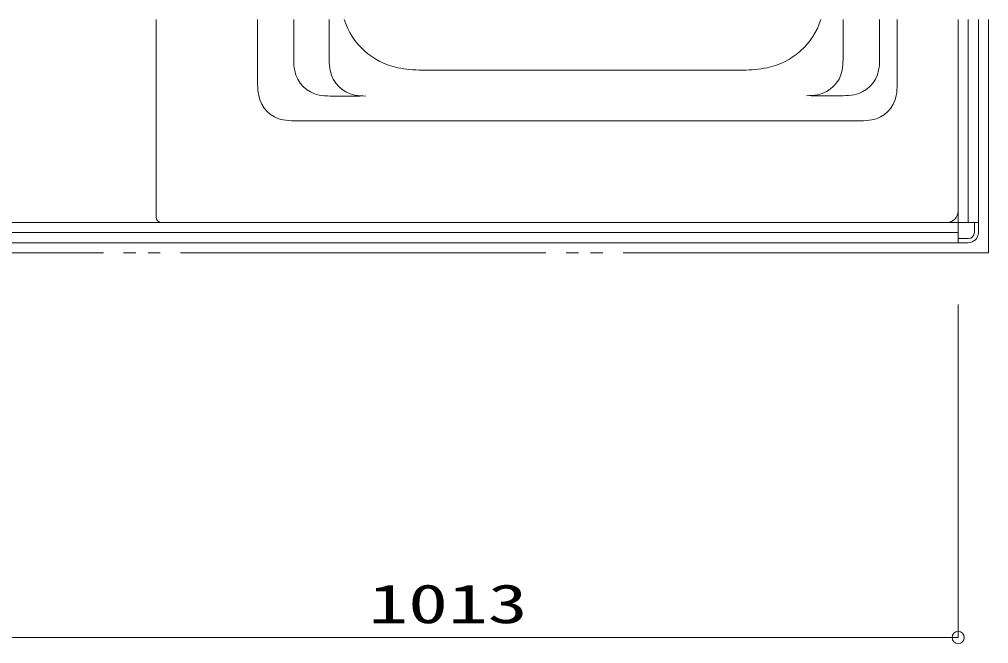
# Model space of a CAD drawing. Units: millimetres on the paper. Extents: x -305 to 305, y -152 to 152.
# Drawn here: x -98.67 to -50.93, y -85.67 to -54.93 of the extents above; entities that cross this region are included whole.
import ezdxf
from ezdxf.enums import TextEntityAlignment as Align

# ---------------------------------------------------------------- set-up
doc = ezdxf.new("R2010")
doc.units = ezdxf.units.MM
doc.linetypes.add('LONG_DOUBLE_CHAIN', pattern=[21.8, 18, -1, 0.6, -0.6, 0.6, -1])
doc.layers.add('0-0_0', color=7, linetype='Continuous', lineweight=9)
doc.layers.add('0-1_VIEW0001', color=7, linetype='Continuous', lineweight=9)
doc.styles.add('ＭＳ ゴシック', font='')
doc.styles.get('ＭＳ ゴシック').set_extended_font_data('MS Gothic')

# ---------------------------------------------------------------- blocks, each defined once
blk = doc.blocks.new('_ORIGIN')
at = {"layer": '0-0_0'}
blk.add_line((0, 0), (-1, 0), dxfattribs=at)
blk.add_circle((0, 0), 0.5, dxfattribs=at)

msp = doc.modelspace()

# ---------------------------------------------------------------- linework, layer by layer
at = {"layer": '0-0_0'}
for p, q in [((-52.434, -68.967), (-52.434, -85.375)), ((-53.034, -85.375), (-102.504, -85.375))]:
    msp.add_line(p, q, dxfattribs=at)
at = {"layer": '0-1_VIEW0001'}
for p, q in [((-91.934, -54.927), (-91.934, -64.677)), ((-86.934, -54.927), (-86.934, -58.129)), ((-85.158, -54.927), (-85.158, -56.905)), ((-83.408, -54.927), (-83.408, -56.905)), ((-58.103, -54.927), (-58.103, -56.89)), ((-56.303, -54.927), (-56.303, -56.89)), ((-55.434, -58.129), (-55.434, -54.927)), ((-52.434, -65.927), (-52.434, -54.927)), ((-52.434, -64.377), (-52.434, -54.927)), ((-51.934, -64.927), (-51.934, -54.927)), ((-51.434, -54.927), (-51.434, -64.927)), ((-78.837, -57.427), (-63.032, -57.427)), ((-81.908, -58.702), (-83.36, -58.702)), ((-59.676, -58.687), (-58.101, -58.687)), ((-72.184, -59.927), (-85.136, -59.927)), ((-72.184, -59.927), (-57.232, -59.927)), ((-52.984, -64.927), (-91.684, -64.927)), ((-51.434, -64.927), (-51.834, -64.927)), ((-51.634, -64.927), (-51.634, -65.427)), ((-51.434, -64.927), (-51.434, -65.427)), ((-102.509, -65.427), (-52.434, -65.427)), ((-52.434, -65.927), (-52.434, -65.527)), ((-51.934, -65.727), (-52.434, -65.727)), ((-102.509, -65.927), (-52.434, -65.927)), ((-52.434, -65.927), (-102.509, -65.927)), ((-51.934, -65.927), (-52.434, -65.927))]:
    msp.add_line(p, q, dxfattribs=at)
at = {"layer": '0-1_VIEW0001', "linetype": 'LONG_DOUBLE_CHAIN'}
for p, q in [((-50.934, -54.927), (-50.934, -66.427)), ((-50.934, -66.427), (-102.509, -66.427))]:
    msp.add_line(p, q, dxfattribs=at)
at = {"layer": '0-1_VIEW0001'}
msp.add_lwpolyline([(-102.559, -64.927), (-51.434, -64.927), (-51.434, -54.927)], dxfattribs=at)
for centre, radius, start, end in [((-79.334, -53.877), 3.5, 197.4628, 258.5217), ((-62.534, -53.877), 3.5, 281.4783, 342.5372), ((-82.158, -56.905), 3, 180, 190.4753), ((-80.408, -56.905), 3, 180, 190.4753), ((-61.103, -56.89), 3, 349.5247, 0), ((-59.303, -56.89), 3, 349.5247, 0), ((-83.633, -57.177), 1.5, 190.4753, 259.5247), ((-81.883, -57.177), 1.5, 190.4753, 259.5247), ((-78.837, -51.427), 6, 258.5217, 270), ((-63.032, -51.427), 6, 270, 281.4783), ((-59.628, -57.162), 1.5, 280.4753, 349.5247), ((-57.828, -57.162), 1.5, 280.4753, 349.5247), ((-83.934, -58.129), 3, 180, 190.4753), ((-58.434, -58.129), 3, 349.5247, 0), ((-85.409, -58.402), 1.5, 190.4753, 259.5247), ((-83.36, -55.702), 3, 259.5247, 270), ((-81.61, -55.702), 3, 259.5247, 270), ((-59.901, -55.687), 3, 270, 280.4753), ((-58.101, -55.687), 3, 270, 280.4753), ((-56.959, -58.402), 1.5, 280.4753, 349.5247), ((-85.136, -56.927), 3, 259.5247, 270), ((-57.232, -56.927), 3, 270, 280.4753), ((-52.984, -64.377), 0.55, 270, 0), ((-91.684, -64.677), 0.25, 180, 270), ((-51.934, -65.427), 0.3, 270, 0), ((-51.934, -65.427), 0.5, 270, 0)]:
    msp.add_arc(centre, radius, start, end, dxfattribs=at)

# ---------------------------------------------------------------- block references
at = {"layer": '0-0_0', "xscale": 0.6, "yscale": 0.6}
msp.add_blockref('_ORIGIN', (-52.434, -85.375), dxfattribs=at)

# ---------------------------------------------------------------- texts
at = {"layer": '0-0_0', "style": 'ＭＳ ゴシック', "width": 1.5}
msp.add_text('1013', height=1.921, dxfattribs=at).set_placement((-81.48, -85.246), align=Align.BOTTOM_LEFT)

doc.saveas('drawing.dxf')
